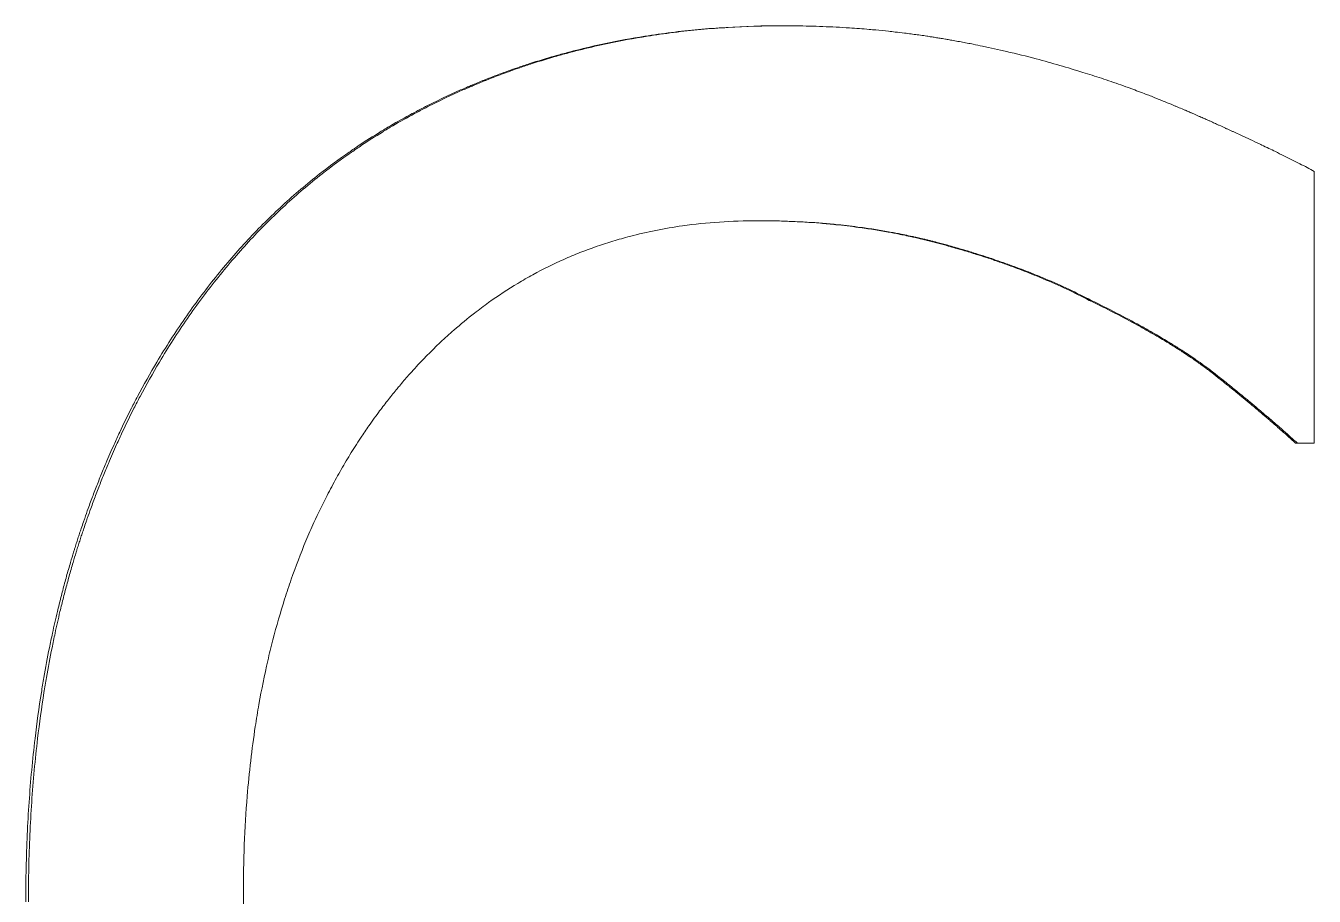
# Model space of a CAD drawing. Header units: millimetres. Extents: x 0 to 8410, y 0 to 5940.
# Drawn here: x 473.483 to 475.384, y 4860.46 to 4861.744 of the extents above; entities that cross this region are included whole.
import ezdxf

# ---------------------------------------------------------------- set-up
doc = ezdxf.new("R2010")
doc.units = ezdxf.units.MM
doc.header["$LTSCALE"] = 10
doc.layers.add('가시적인 것(ISO)', color=3, linetype='Continuous', lineweight=5, true_color=0x00ff00)

msp = doc.modelspace()

# ---------------------------------------------------------------- linework, layer by layer
at = {"layer": '가시적인 것(ISO)'}
for p, q in [((475.3844, 4861.5296), (475.3844, 4861.1285)), ((474.5661, 4861.4567), (474.5629, 4861.4567)), ((475.0553, 4861.3392), (475.0526, 4861.3392)), ((475.357, 4861.1285), (475.3844, 4861.1285))]:
    msp.add_line(p, q, dxfattribs=at)
for points, knots in [([(473.7874, 4861.402), (473.8031, 4861.4202), (473.8195, 4861.4378), (473.8364, 4861.4546), (473.8534, 4861.4715), (473.871, 4861.4876), (473.8892, 4861.5031), (473.8983, 4861.5108), (473.9075, 4861.5184), (473.9169, 4861.5258), (473.9311, 4861.5368), (473.9456, 4861.5475), (473.9604, 4861.5578), (473.9653, 4861.5612), (473.9703, 4861.5646), (473.9753, 4861.568), (473.9854, 4861.5746), (473.9956, 4861.5812), (474.006, 4861.5875), (474.0111, 4861.5907), (474.0164, 4861.5938), (474.0216, 4861.5969), (474.0321, 4861.603), (474.0428, 4861.609), (474.0537, 4861.6149), (474.0591, 4861.6178), (474.0645, 4861.6206), (474.07, 4861.6235), (474.0783, 4861.6277), (474.0866, 4861.6318), (474.0951, 4861.6359), (474.0979, 4861.6372), (474.1007, 4861.6386), (474.1035, 4861.6399), (474.1078, 4861.6419), (474.112, 4861.6438), (474.1163, 4861.6458), (474.1177, 4861.6464), (474.1192, 4861.6471), (474.1206, 4861.6477), (474.1235, 4861.649), (474.1264, 4861.6503), (474.1292, 4861.6515), (474.1307, 4861.6521), (474.1321, 4861.6528), (474.1336, 4861.6534), (474.1358, 4861.6543), (474.1379, 4861.6553), (474.1401, 4861.6562), (474.1423, 4861.6571), (474.1445, 4861.658), (474.1467, 4861.6589), (474.1496, 4861.6601), (474.1525, 4861.6613), (474.1555, 4861.6625), (474.1569, 4861.6631), (474.1584, 4861.6637), (474.1599, 4861.6643), (474.1643, 4861.6661), (474.1687, 4861.6678), (474.1731, 4861.6695), (474.1761, 4861.6706), (474.1791, 4861.6718), (474.182, 4861.6729), (474.1909, 4861.6762), (474.1999, 4861.6794), (474.2089, 4861.6825), (474.2149, 4861.6846), (474.221, 4861.6866), (474.227, 4861.6885), (474.2392, 4861.6925), (474.2514, 4861.6962), (474.2637, 4861.6997), (474.2699, 4861.7014), (474.2761, 4861.7031), (474.2823, 4861.7048), (474.2947, 4861.7081), (474.3072, 4861.7112), (474.3198, 4861.7141), (474.3262, 4861.7155), (474.3325, 4861.7169), (474.3389, 4861.7182), (474.3579, 4861.7223), (474.3772, 4861.7258), (474.3968, 4861.7289), (474.4098, 4861.731), (474.4229, 4861.7328), (474.4361, 4861.7345), (474.4625, 4861.7378), (474.4894, 4861.7403), (474.5166, 4861.7419), (474.5438, 4861.7436), (474.5715, 4861.7444), (474.5995, 4861.7444)], [0, 0, 0, 0, 0.166667, 0.166667, 0.166667, 0.333333, 0.333333, 0.333333, 0.416667, 0.416667, 0.416667, 0.541667, 0.541667, 0.541667, 0.583333, 0.583333, 0.583333, 0.666667, 0.666667, 0.666667, 0.708333, 0.708333, 0.708333, 0.791667, 0.791667, 0.791667, 0.833333, 0.833333, 0.833333, 0.895833, 0.895833, 0.895833, 0.916667, 0.916667, 0.916667, 0.947917, 0.947917, 0.947917, 0.958333, 0.958333, 0.958333, 0.979167, 0.979167, 0.979167, 0.989583, 0.989583, 0.989583, 1.005208, 1.005208, 1.005208, 1.020833, 1.020833, 1.020833, 1.041667, 1.041667, 1.041667, 1.052083, 1.052083, 1.052083, 1.083333, 1.083333, 1.083333, 1.104167, 1.104167, 1.104167, 1.166667, 1.166667, 1.166667, 1.208333, 1.208333, 1.208333, 1.291667, 1.291667, 1.291667, 1.333333, 1.333333, 1.333333, 1.416667, 1.416667, 1.416667, 1.458333, 1.458333, 1.458333, 1.583333, 1.583333, 1.583333, 1.666667, 1.666667, 1.666667, 1.833333, 1.833333, 1.833333, 2, 2, 2, 2]), ([(473.7911, 4861.402), (473.8068, 4861.4202), (473.8231, 4861.4378), (473.84, 4861.4546), (473.857, 4861.4715), (473.8746, 4861.4876), (473.8928, 4861.5031), (473.9018, 4861.5108), (473.9111, 4861.5184), (473.9205, 4861.5258), (473.9346, 4861.5368), (473.9491, 4861.5475), (473.9639, 4861.5578), (473.9689, 4861.5612), (473.9739, 4861.5646), (473.9789, 4861.568), (473.9889, 4861.5746), (473.9991, 4861.5812), (474.0095, 4861.5875), (474.0146, 4861.5907), (474.0199, 4861.5938), (474.0251, 4861.5969), (474.0356, 4861.603), (474.0463, 4861.609), (474.0571, 4861.6149), (474.0626, 4861.6178), (474.068, 4861.6206), (474.0735, 4861.6235), (474.0818, 4861.6277), (474.0901, 4861.6318), (474.0985, 4861.6359), (474.1013, 4861.6372), (474.1041, 4861.6386), (474.107, 4861.6399), (474.1112, 4861.6419), (474.1155, 4861.6438), (474.1197, 4861.6458), (474.1212, 4861.6464), (474.1226, 4861.6471), (474.124, 4861.6477), (474.1269, 4861.649), (474.1298, 4861.6503), (474.1327, 4861.6515), (474.1341, 4861.6521), (474.1356, 4861.6528), (474.137, 4861.6534), (474.1392, 4861.6543), (474.1414, 4861.6553), (474.1435, 4861.6562), (474.1457, 4861.6571), (474.1479, 4861.658), (474.1501, 4861.6589), (474.153, 4861.6601), (474.1559, 4861.6613), (474.1589, 4861.6625), (474.1603, 4861.6631), (474.1618, 4861.6637), (474.1633, 4861.6643), (474.1677, 4861.6661), (474.1721, 4861.6678), (474.1765, 4861.6695), (474.1795, 4861.6706), (474.1825, 4861.6718), (474.1854, 4861.6729), (474.1943, 4861.6762), (474.2033, 4861.6794), (474.2123, 4861.6825), (474.2183, 4861.6846), (474.2243, 4861.6866), (474.2304, 4861.6885), (474.2425, 4861.6925), (474.2547, 4861.6962), (474.2671, 4861.6997), (474.2732, 4861.7014), (474.2794, 4861.7031), (474.2856, 4861.7048), (474.298, 4861.7081), (474.3105, 4861.7112), (474.3231, 4861.7141), (474.3294, 4861.7155), (474.3358, 4861.7169), (474.3421, 4861.7182), (474.3612, 4861.7223), (474.3805, 4861.7258), (474.4, 4861.7289), (474.413, 4861.731), (474.4261, 4861.7328), (474.4393, 4861.7345), (474.4657, 4861.7378), (474.4926, 4861.7403), (474.5198, 4861.7419), (474.546, 4861.7435), (474.5726, 4861.7443), (474.5995, 4861.7444)], [0, 0, 0, 0, 0.166667, 0.166667, 0.166667, 0.333333, 0.333333, 0.333333, 0.416667, 0.416667, 0.416667, 0.541667, 0.541667, 0.541667, 0.583333, 0.583333, 0.583333, 0.666667, 0.666667, 0.666667, 0.708333, 0.708333, 0.708333, 0.791667, 0.791667, 0.791667, 0.833333, 0.833333, 0.833333, 0.895833, 0.895833, 0.895833, 0.916667, 0.916667, 0.916667, 0.947917, 0.947917, 0.947917, 0.958333, 0.958333, 0.958333, 0.979167, 0.979167, 0.979167, 0.989583, 0.989583, 0.989583, 1.005208, 1.005208, 1.005208, 1.020833, 1.020833, 1.020833, 1.041667, 1.041667, 1.041667, 1.052083, 1.052083, 1.052083, 1.083333, 1.083333, 1.083333, 1.104167, 1.104167, 1.104167, 1.166667, 1.166667, 1.166667, 1.208333, 1.208333, 1.208333, 1.291667, 1.291667, 1.291667, 1.333333, 1.333333, 1.333333, 1.416667, 1.416667, 1.416667, 1.458333, 1.458333, 1.458333, 1.583333, 1.583333, 1.583333, 1.666667, 1.666667, 1.666667, 1.833333, 1.833333, 1.833333, 1.993851, 1.993851, 1.993851, 1.993851]), ([(474.5995, 4861.7444), (474.613, 4861.7444), (474.6264, 4861.7442), (474.6397, 4861.7439), (474.6529, 4861.7436), (474.6661, 4861.743), (474.6792, 4861.7424), (474.6857, 4861.742), (474.6923, 4861.7417), (474.6987, 4861.7412), (474.7085, 4861.7406), (474.7182, 4861.7399), (474.7278, 4861.739), (474.731, 4861.7388), (474.7342, 4861.7385), (474.7374, 4861.7382), (474.7438, 4861.7376), (474.7501, 4861.737), (474.7565, 4861.7363), (474.7596, 4861.736), (474.7628, 4861.7356), (474.7659, 4861.7352), (474.7707, 4861.7347), (474.7754, 4861.7341), (474.7801, 4861.7336), (474.7817, 4861.7334), (474.7832, 4861.7332), (474.7848, 4861.733), (474.7879, 4861.7326), (474.7911, 4861.7322), (474.7942, 4861.7317), (474.7957, 4861.7315), (474.7973, 4861.7313), (474.7988, 4861.7311), (474.802, 4861.7307), (474.8051, 4861.7302), (474.8082, 4861.7298), (474.8097, 4861.7295), (474.8113, 4861.7293), (474.8128, 4861.7291), (474.8151, 4861.7287), (474.8174, 4861.7284), (474.8197, 4861.728), (474.8205, 4861.7279), (474.8213, 4861.7278), (474.8221, 4861.7277), (474.8232, 4861.7275), (474.8244, 4861.7273), (474.8255, 4861.7271), (474.8267, 4861.7269), (474.8278, 4861.7267), (474.829, 4861.7265), (474.8301, 4861.7264), (474.8313, 4861.7262), (474.8324, 4861.726), (474.8336, 4861.7258), (474.8347, 4861.7256), (474.8359, 4861.7254), (474.8374, 4861.7251), (474.8389, 4861.7249), (474.8405, 4861.7246), (474.8412, 4861.7245), (474.842, 4861.7244), (474.8427, 4861.7242), (474.845, 4861.7238), (474.8473, 4861.7234), (474.8496, 4861.723), (474.8511, 4861.7228), (474.8527, 4861.7225), (474.8542, 4861.7222), (474.8572, 4861.7217), (474.8602, 4861.7211), (474.8633, 4861.7205), (474.8648, 4861.7203), (474.8663, 4861.72), (474.8678, 4861.7197), (474.8708, 4861.7191), (474.8739, 4861.7185), (474.8769, 4861.718), (474.8784, 4861.7177), (474.8799, 4861.7174), (474.8814, 4861.7171), (474.8859, 4861.7162), (474.8904, 4861.7153), (474.8949, 4861.7143), (474.8979, 4861.7137), (474.9009, 4861.7131), (474.9038, 4861.7124), (474.9098, 4861.7112), (474.9157, 4861.7098), (474.9217, 4861.7085), (474.9246, 4861.7078), (474.9276, 4861.7072), (474.9305, 4861.7065), (474.9453, 4861.703), (474.9599, 4861.6994), (474.9744, 4861.6956), (474.9975, 4861.6894), (475.0204, 4861.6827), (475.0428, 4861.6755)], [0, 0, 0, 0, 0.166667, 0.166667, 0.166667, 0.333333, 0.333333, 0.333333, 0.416667, 0.416667, 0.416667, 0.541667, 0.541667, 0.541667, 0.583333, 0.583333, 0.583333, 0.666667, 0.666667, 0.666667, 0.708333, 0.708333, 0.708333, 0.770833, 0.770833, 0.770833, 0.791667, 0.791667, 0.791667, 0.833333, 0.833333, 0.833333, 0.854167, 0.854167, 0.854167, 0.895833, 0.895833, 0.895833, 0.916667, 0.916667, 0.916667, 0.947917, 0.947917, 0.947917, 0.958333, 0.958333, 0.958333, 0.973958, 0.973958, 0.973958, 0.989583, 0.989583, 0.989583, 1.005208, 1.005208, 1.005208, 1.020833, 1.020833, 1.020833, 1.041667, 1.041667, 1.041667, 1.052083, 1.052083, 1.052083, 1.083333, 1.083333, 1.083333, 1.104167, 1.104167, 1.104167, 1.145833, 1.145833, 1.145833, 1.166667, 1.166667, 1.166667, 1.208333, 1.208333, 1.208333, 1.229167, 1.229167, 1.229167, 1.291667, 1.291667, 1.291667, 1.333333, 1.333333, 1.333333, 1.416667, 1.416667, 1.416667, 1.458333, 1.458333, 1.458333, 1.666667, 1.666667, 1.666667, 2, 2, 2, 2]), ([(475.0428, 4861.6755), (475.0519, 4861.6728), (475.0612, 4861.6699), (475.0706, 4861.6669), (475.08, 4861.6638), (475.0895, 4861.6605), (475.0993, 4861.6571), (475.1041, 4861.6553), (475.1091, 4861.6536), (475.114, 4861.6517), (475.1214, 4861.649), (475.129, 4861.6462), (475.1366, 4861.6432), (475.1391, 4861.6423), (475.1417, 4861.6413), (475.1442, 4861.6403), (475.1493, 4861.6383), (475.1545, 4861.6362), (475.1597, 4861.6341), (475.1623, 4861.633), (475.1649, 4861.632), (475.1675, 4861.6309), (475.1715, 4861.6293), (475.1754, 4861.6277), (475.1794, 4861.626), (475.1807, 4861.6254), (475.182, 4861.6249), (475.1834, 4861.6243), (475.186, 4861.6232), (475.1887, 4861.6221), (475.1914, 4861.6209), (475.1927, 4861.6204), (475.1941, 4861.6198), (475.1954, 4861.6192), (475.1974, 4861.6183), (475.1995, 4861.6175), (475.2015, 4861.6166), (475.2022, 4861.6163), (475.2029, 4861.616), (475.2035, 4861.6157), (475.2049, 4861.6151), (475.2062, 4861.6145), (475.2076, 4861.6139), (475.2083, 4861.6136), (475.209, 4861.6133), (475.2097, 4861.613), (475.211, 4861.6124), (475.2124, 4861.6118), (475.2138, 4861.6112), (475.2144, 4861.6109), (475.2151, 4861.6106), (475.2158, 4861.6103), (475.2168, 4861.6099), (475.2179, 4861.6094), (475.2189, 4861.6089), (475.2199, 4861.6085), (475.221, 4861.608), (475.222, 4861.6076), (475.223, 4861.6071), (475.2241, 4861.6066), (475.2251, 4861.6062), (475.2262, 4861.6057), (475.2272, 4861.6052), (475.2282, 4861.6048), (475.2296, 4861.6042), (475.231, 4861.6036), (475.2323, 4861.6029), (475.233, 4861.6026), (475.2337, 4861.6023), (475.2343, 4861.602), (475.2364, 4861.6011), (475.2384, 4861.6002), (475.2404, 4861.5993), (475.2417, 4861.5987), (475.2431, 4861.5981), (475.2444, 4861.5975), (475.2471, 4861.5963), (475.2497, 4861.5951), (475.2523, 4861.5939), (475.2536, 4861.5933), (475.2549, 4861.5927), (475.2562, 4861.5921), (475.2588, 4861.5909), (475.2613, 4861.5898), (475.2639, 4861.5886), (475.2652, 4861.588), (475.2664, 4861.5874), (475.2677, 4861.5868), (475.2715, 4861.5851), (475.2752, 4861.5834), (475.2789, 4861.5817), (475.2813, 4861.5805), (475.2838, 4861.5794), (475.2862, 4861.5783), (475.291, 4861.576), (475.2957, 4861.5738), (475.3003, 4861.5716), (475.3027, 4861.5705), (475.305, 4861.5694), (475.3072, 4861.5683), (475.314, 4861.5651), (475.3207, 4861.5619), (475.3271, 4861.5588), (475.3313, 4861.5567), (475.3355, 4861.5546), (475.3396, 4861.5526), (475.3478, 4861.5486), (475.3556, 4861.5446), (475.3631, 4861.5408), (475.3706, 4861.537), (475.3777, 4861.5333), (475.3844, 4861.5296)], [0, 0, 0, 0, 0.166667, 0.166667, 0.166667, 0.333333, 0.333333, 0.333333, 0.416667, 0.416667, 0.416667, 0.541667, 0.541667, 0.541667, 0.583333, 0.583333, 0.583333, 0.666667, 0.666667, 0.666667, 0.708333, 0.708333, 0.708333, 0.770833, 0.770833, 0.770833, 0.791667, 0.791667, 0.791667, 0.833333, 0.833333, 0.833333, 0.854167, 0.854167, 0.854167, 0.885417, 0.885417, 0.885417, 0.895833, 0.895833, 0.895833, 0.916667, 0.916667, 0.916667, 0.927083, 0.927083, 0.927083, 0.947917, 0.947917, 0.947917, 0.958333, 0.958333, 0.958333, 0.973958, 0.973958, 0.973958, 0.989583, 0.989583, 0.989583, 1.005208, 1.005208, 1.005208, 1.020833, 1.020833, 1.020833, 1.041667, 1.041667, 1.041667, 1.052083, 1.052083, 1.052083, 1.083333, 1.083333, 1.083333, 1.104167, 1.104167, 1.104167, 1.145833, 1.145833, 1.145833, 1.166667, 1.166667, 1.166667, 1.208333, 1.208333, 1.208333, 1.229167, 1.229167, 1.229167, 1.291667, 1.291667, 1.291667, 1.333333, 1.333333, 1.333333, 1.416667, 1.416667, 1.416667, 1.458333, 1.458333, 1.458333, 1.583333, 1.583333, 1.583333, 1.666667, 1.666667, 1.666667, 1.833333, 1.833333, 1.833333, 2, 2, 2, 2]), ([(474.5629, 4861.4567), (474.5249, 4861.4567), (474.4881, 4861.4542), (474.4525, 4861.4492), (474.4259, 4861.4454), (474.3999, 4861.4402), (474.3747, 4861.4336), (474.3663, 4861.4314), (474.3579, 4861.4291), (474.3497, 4861.4266), (474.3331, 4861.4215), (474.3169, 4861.4159), (474.301, 4861.4096), (474.2931, 4861.4064), (474.2852, 4861.4031), (474.2774, 4861.3997), (474.2618, 4861.3928), (474.2465, 4861.3852), (474.2316, 4861.3771), (474.2241, 4861.373), (474.2167, 4861.3687), (474.2094, 4861.3643), (474.1947, 4861.3555), (474.1803, 4861.3461), (474.1663, 4861.3361), (474.1593, 4861.331), (474.1523, 4861.3258), (474.1455, 4861.3205), (474.1352, 4861.3125), (474.125, 4861.3041), (474.1151, 4861.2954), (474.1118, 4861.2925), (474.1085, 4861.2896), (474.1052, 4861.2866), (474.0986, 4861.2806), (474.0921, 4861.2745), (474.0857, 4861.2682), (474.0825, 4861.265), (474.0793, 4861.2619), (474.0762, 4861.2586), (474.0698, 4861.2522), (474.0636, 4861.2456), (474.0574, 4861.2389), (474.0543, 4861.2355), (474.0512, 4861.2321), (474.0482, 4861.2286), (474.0436, 4861.2234), (474.0391, 4861.2181), (474.0346, 4861.2128), (474.0331, 4861.211), (474.0316, 4861.2092), (474.0301, 4861.2074), (474.0279, 4861.2047), (474.0257, 4861.202), (474.0235, 4861.1992), (474.0212, 4861.1964), (474.019, 4861.1937), (474.0169, 4861.1909), (474.0147, 4861.1881), (474.0125, 4861.1852), (474.0103, 4861.1824), (474.0082, 4861.1796), (474.006, 4861.1767), (474.0039, 4861.1739), (474.0011, 4861.17), (473.9982, 4861.1662), (473.9955, 4861.1623), (473.9941, 4861.1604), (473.9927, 4861.1584), (473.9913, 4861.1565), (473.9872, 4861.1506), (473.9832, 4861.1447), (473.9792, 4861.1387), (473.9765, 4861.1348), (473.9739, 4861.1308), (473.9713, 4861.1267), (473.9661, 4861.1187), (473.961, 4861.1105), (473.9561, 4861.1022), (473.9536, 4861.0981), (473.9512, 4861.0939), (473.9488, 4861.0897), (473.944, 4861.0814), (473.9393, 4861.0729), (473.9347, 4861.0643), (473.9324, 4861.06), (473.9301, 4861.0557), (473.9279, 4861.0513), (473.9212, 4861.0383), (473.9148, 4861.025), (473.9086, 4861.0115), (473.9046, 4861.0025), (473.9006, 4860.9934), (473.8967, 4860.9842), (473.889, 4860.9658), (473.8818, 4860.947), (473.8751, 4860.9277), (473.8717, 4860.9181), (473.8684, 4860.9083), (473.8653, 4860.8985), (473.8591, 4860.8788), (473.8533, 4860.8587), (473.848, 4860.8382), (473.8454, 4860.828), (473.8428, 4860.8176), (473.8404, 4860.8072), (473.8356, 4860.7862), (473.8313, 4860.7649), (473.8274, 4860.7431), (473.8255, 4860.7323), (473.8237, 4860.7213), (473.822, 4860.7102), (473.817, 4860.6769), (473.813, 4860.6427), (473.8101, 4860.6076), (473.8063, 4860.5607), (473.8044, 4860.5122), (473.8044, 4860.462)], [0, 0, 0, 0, 0.166667, 0.166667, 0.166667, 0.291667, 0.291667, 0.291667, 0.333333, 0.333333, 0.333333, 0.416667, 0.416667, 0.416667, 0.458333, 0.458333, 0.458333, 0.541667, 0.541667, 0.541667, 0.583333, 0.583333, 0.583333, 0.666667, 0.666667, 0.666667, 0.708333, 0.708333, 0.708333, 0.770833, 0.770833, 0.770833, 0.791667, 0.791667, 0.791667, 0.833333, 0.833333, 0.833333, 0.854167, 0.854167, 0.854167, 0.895833, 0.895833, 0.895833, 0.916667, 0.916667, 0.916667, 0.947917, 0.947917, 0.947917, 0.958333, 0.958333, 0.958333, 0.973958, 0.973958, 0.973958, 0.989583, 0.989583, 0.989583, 1.005208, 1.005208, 1.005208, 1.020833, 1.020833, 1.020833, 1.041667, 1.041667, 1.041667, 1.052083, 1.052083, 1.052083, 1.083333, 1.083333, 1.083333, 1.104167, 1.104167, 1.104167, 1.145833, 1.145833, 1.145833, 1.166667, 1.166667, 1.166667, 1.208333, 1.208333, 1.208333, 1.229167, 1.229167, 1.229167, 1.291667, 1.291667, 1.291667, 1.333333, 1.333333, 1.333333, 1.416667, 1.416667, 1.416667, 1.458333, 1.458333, 1.458333, 1.541667, 1.541667, 1.541667, 1.583333, 1.583333, 1.583333, 1.666667, 1.666667, 1.666667, 1.708333, 1.708333, 1.708333, 1.833333, 1.833333, 1.833333, 2, 2, 2, 2]), ([(475.0526, 4861.3392), (475.0418, 4861.3448), (475.0307, 4861.3503), (475.0194, 4861.3556), (475.008, 4861.3609), (474.9965, 4861.3661), (474.9846, 4861.3711), (474.9787, 4861.3736), (474.9727, 4861.376), (474.9667, 4861.3784), (474.9576, 4861.3821), (474.9484, 4861.3856), (474.939, 4861.389), (474.9359, 4861.3902), (474.9328, 4861.3913), (474.9296, 4861.3924), (474.9233, 4861.3947), (474.917, 4861.3969), (474.9105, 4861.3991), (474.9073, 4861.4002), (474.9041, 4861.4013), (474.9008, 4861.4023), (474.896, 4861.4039), (474.8911, 4861.4055), (474.8861, 4861.4071), (474.8845, 4861.4076), (474.8828, 4861.4081), (474.8812, 4861.4086), (474.8778, 4861.4096), (474.8745, 4861.4107), (474.8712, 4861.4117), (474.8695, 4861.4122), (474.8678, 4861.4127), (474.8662, 4861.4132), (474.8636, 4861.4139), (474.8611, 4861.4147), (474.8586, 4861.4154), (474.8577, 4861.4156), (474.8569, 4861.4159), (474.856, 4861.4161), (474.8543, 4861.4166), (474.8526, 4861.4171), (474.8509, 4861.4176), (474.8501, 4861.4178), (474.8492, 4861.4181), (474.8484, 4861.4183), (474.8467, 4861.4188), (474.845, 4861.4193), (474.8432, 4861.4198), (474.8424, 4861.42), (474.8415, 4861.4202), (474.8407, 4861.4205), (474.8394, 4861.4208), (474.8381, 4861.4212), (474.8368, 4861.4215), (474.8355, 4861.4219), (474.8342, 4861.4222), (474.8329, 4861.4226), (474.8316, 4861.4229), (474.8303, 4861.4233), (474.829, 4861.4236), (474.8277, 4861.424), (474.8264, 4861.4243), (474.8251, 4861.4247), (474.8234, 4861.4251), (474.8216, 4861.4256), (474.8199, 4861.426), (474.819, 4861.4262), (474.8181, 4861.4265), (474.8173, 4861.4267), (474.8155, 4861.4271), (474.8138, 4861.4276), (474.812, 4861.428), (474.8111, 4861.4282), (474.8102, 4861.4284), (474.8094, 4861.4286), (474.8076, 4861.4291), (474.8059, 4861.4295), (474.8041, 4861.4299), (474.8032, 4861.4301), (474.8023, 4861.4303), (474.8015, 4861.4305), (474.7988, 4861.4311), (474.7962, 4861.4317), (474.7935, 4861.4323), (474.7917, 4861.4327), (474.79, 4861.4331), (474.7882, 4861.4335), (474.7846, 4861.4343), (474.7811, 4861.435), (474.7775, 4861.4358), (474.7757, 4861.4361), (474.7739, 4861.4365), (474.7721, 4861.4369), (474.7668, 4861.4379), (474.7614, 4861.439), (474.7559, 4861.4399), (474.7523, 4861.4406), (474.7487, 4861.4412), (474.7451, 4861.4419), (474.7378, 4861.4431), (474.7305, 4861.4443), (474.7232, 4861.4453), (474.7195, 4861.4459), (474.7158, 4861.4464), (474.7121, 4861.4469), (474.701, 4861.4484), (474.6899, 4861.4498), (474.6786, 4861.4509), (474.6711, 4861.4517), (474.6635, 4861.4524), (474.6559, 4861.453), (474.6408, 4861.4542), (474.6254, 4861.4552), (474.6099, 4861.4558), (474.5944, 4861.4564), (474.5788, 4861.4567), (474.5629, 4861.4567)], [0, 0, 0, 0, 0.166667, 0.166667, 0.166667, 0.333333, 0.333333, 0.333333, 0.416667, 0.416667, 0.416667, 0.541667, 0.541667, 0.541667, 0.583333, 0.583333, 0.583333, 0.666667, 0.666667, 0.666667, 0.708333, 0.708333, 0.708333, 0.770833, 0.770833, 0.770833, 0.791667, 0.791667, 0.791667, 0.833333, 0.833333, 0.833333, 0.854167, 0.854167, 0.854167, 0.885417, 0.885417, 0.885417, 0.895833, 0.895833, 0.895833, 0.916667, 0.916667, 0.916667, 0.927083, 0.927083, 0.927083, 0.947917, 0.947917, 0.947917, 0.958333, 0.958333, 0.958333, 0.973958, 0.973958, 0.973958, 0.989583, 0.989583, 0.989583, 1.005208, 1.005208, 1.005208, 1.020833, 1.020833, 1.020833, 1.041667, 1.041667, 1.041667, 1.052083, 1.052083, 1.052083, 1.072917, 1.072917, 1.072917, 1.083333, 1.083333, 1.083333, 1.104167, 1.104167, 1.104167, 1.114583, 1.114583, 1.114583, 1.145833, 1.145833, 1.145833, 1.166667, 1.166667, 1.166667, 1.208333, 1.208333, 1.208333, 1.229167, 1.229167, 1.229167, 1.291667, 1.291667, 1.291667, 1.333333, 1.333333, 1.333333, 1.416667, 1.416667, 1.416667, 1.458333, 1.458333, 1.458333, 1.583333, 1.583333, 1.583333, 1.666667, 1.666667, 1.666667, 1.833333, 1.833333, 1.833333, 2, 2, 2, 2]), ([(475.0553, 4861.3392), (475.0445, 4861.3448), (475.0335, 4861.3503), (475.0222, 4861.3556), (475.0109, 4861.3609), (474.9993, 4861.3661), (474.9875, 4861.3711), (474.9815, 4861.3736), (474.9756, 4861.376), (474.9695, 4861.3784), (474.9605, 4861.3821), (474.9512, 4861.3856), (474.9419, 4861.389), (474.9388, 4861.3902), (474.9356, 4861.3913), (474.9325, 4861.3924), (474.9262, 4861.3947), (474.9198, 4861.3969), (474.9134, 4861.3991), (474.9102, 4861.4002), (474.907, 4861.4013), (474.9037, 4861.4023), (474.8989, 4861.4039), (474.894, 4861.4055), (474.889, 4861.4071), (474.8874, 4861.4076), (474.8857, 4861.4081), (474.8841, 4861.4086), (474.8808, 4861.4096), (474.8774, 4861.4107), (474.8741, 4861.4117), (474.8724, 4861.4122), (474.8707, 4861.4127), (474.8691, 4861.4132), (474.8666, 4861.4139), (474.864, 4861.4147), (474.8615, 4861.4154), (474.8606, 4861.4156), (474.8598, 4861.4159), (474.859, 4861.4161), (474.8573, 4861.4166), (474.8556, 4861.4171), (474.8539, 4861.4176), (474.853, 4861.4178), (474.8522, 4861.4181), (474.8513, 4861.4183), (474.8496, 4861.4188), (474.8479, 4861.4193), (474.8462, 4861.4198), (474.8453, 4861.42), (474.8445, 4861.4202), (474.8436, 4861.4205), (474.8423, 4861.4208), (474.841, 4861.4212), (474.8397, 4861.4215), (474.8384, 4861.4219), (474.8371, 4861.4222), (474.8358, 4861.4226), (474.8345, 4861.4229), (474.8332, 4861.4233), (474.8319, 4861.4236), (474.8306, 4861.424), (474.8293, 4861.4243), (474.828, 4861.4247), (474.8263, 4861.4251), (474.8246, 4861.4256), (474.8228, 4861.426), (474.8219, 4861.4262), (474.8211, 4861.4265), (474.8202, 4861.4267), (474.8185, 4861.4271), (474.8167, 4861.4276), (474.815, 4861.428), (474.8141, 4861.4282), (474.8132, 4861.4284), (474.8123, 4861.4286), (474.8106, 4861.4291), (474.8088, 4861.4295), (474.8071, 4861.4299), (474.8062, 4861.4301), (474.8053, 4861.4303), (474.8044, 4861.4305), (474.8018, 4861.4311), (474.7991, 4861.4317), (474.7965, 4861.4323), (474.7947, 4861.4327), (474.7929, 4861.4331), (474.7912, 4861.4335), (474.7876, 4861.4343), (474.784, 4861.435), (474.7805, 4861.4358), (474.7787, 4861.4361), (474.7769, 4861.4365), (474.7751, 4861.4369), (474.7697, 4861.4379), (474.7644, 4861.439), (474.7589, 4861.4399), (474.7553, 4861.4406), (474.7517, 4861.4412), (474.7481, 4861.4419), (474.7408, 4861.4431), (474.7335, 4861.4443), (474.7262, 4861.4453), (474.7225, 4861.4459), (474.7188, 4861.4464), (474.7151, 4861.4469), (474.7041, 4861.4484), (474.6929, 4861.4498), (474.6816, 4861.4509), (474.6741, 4861.4517), (474.6666, 4861.4524), (474.659, 4861.453), (474.6438, 4861.4542), (474.6285, 4861.4552), (474.613, 4861.4558), (474.5975, 4861.4564), (474.5819, 4861.4567), (474.5661, 4861.4567)], [0, 0, 0, 0, 0.166667, 0.166667, 0.166667, 0.333333, 0.333333, 0.333333, 0.416667, 0.416667, 0.416667, 0.541667, 0.541667, 0.541667, 0.583333, 0.583333, 0.583333, 0.666667, 0.666667, 0.666667, 0.708333, 0.708333, 0.708333, 0.770833, 0.770833, 0.770833, 0.791667, 0.791667, 0.791667, 0.833333, 0.833333, 0.833333, 0.854167, 0.854167, 0.854167, 0.885417, 0.885417, 0.885417, 0.895833, 0.895833, 0.895833, 0.916667, 0.916667, 0.916667, 0.927083, 0.927083, 0.927083, 0.947917, 0.947917, 0.947917, 0.958333, 0.958333, 0.958333, 0.973958, 0.973958, 0.973958, 0.989583, 0.989583, 0.989583, 1.005208, 1.005208, 1.005208, 1.020833, 1.020833, 1.020833, 1.041667, 1.041667, 1.041667, 1.052083, 1.052083, 1.052083, 1.072917, 1.072917, 1.072917, 1.083333, 1.083333, 1.083333, 1.104167, 1.104167, 1.104167, 1.114583, 1.114583, 1.114583, 1.145833, 1.145833, 1.145833, 1.166667, 1.166667, 1.166667, 1.208333, 1.208333, 1.208333, 1.229167, 1.229167, 1.229167, 1.291667, 1.291667, 1.291667, 1.333333, 1.333333, 1.333333, 1.416667, 1.416667, 1.416667, 1.458333, 1.458333, 1.458333, 1.583333, 1.583333, 1.583333, 1.666667, 1.666667, 1.666667, 1.833333, 1.833333, 1.833333, 2, 2, 2, 2]), ([(473.4834, 4860.4519), (473.4834, 4860.4854), (473.4841, 4860.5184), (473.4855, 4860.5507), (473.487, 4860.5831), (473.4892, 4860.6149), (473.4921, 4860.6461), (473.4935, 4860.6617), (473.4952, 4860.6772), (473.497, 4860.6925), (473.4997, 4860.7155), (473.5028, 4860.7381), (473.5064, 4860.7604), (473.5076, 4860.7679), (473.5088, 4860.7753), (473.5101, 4860.7827), (473.5126, 4860.7974), (473.5153, 4860.812), (473.5182, 4860.8264), (473.5197, 4860.8336), (473.5212, 4860.8408), (473.5227, 4860.848), (473.5251, 4860.8587), (473.5275, 4860.8693), (473.53, 4860.8799), (473.5309, 4860.8834), (473.5317, 4860.8869), (473.5326, 4860.8904), (473.5343, 4860.8974), (473.5361, 4860.9044), (473.5379, 4860.9113), (473.5388, 4860.9148), (473.5397, 4860.9183), (473.5407, 4860.9217), (473.5425, 4860.9286), (473.5444, 4860.9355), (473.5464, 4860.9423), (473.5474, 4860.9457), (473.5484, 4860.9491), (473.5494, 4860.9525), (473.5509, 4860.9576), (473.5524, 4860.9627), (473.5539, 4860.9677), (473.5545, 4860.9694), (473.555, 4860.9711), (473.5555, 4860.9727), (473.5563, 4860.9753), (473.5571, 4860.9778), (473.5579, 4860.9803), (473.5587, 4860.9828), (473.5595, 4860.9853), (473.5603, 4860.9878), (473.5611, 4860.9903), (473.5619, 4860.9928), (473.5627, 4860.9953), (473.5636, 4860.9978), (473.5644, 4861.0002), (473.5652, 4861.0027), (473.5663, 4861.006), (473.5675, 4861.0093), (473.5686, 4861.0126), (473.5692, 4861.0142), (473.5697, 4861.0159), (473.5703, 4861.0175), (473.572, 4861.0224), (473.5737, 4861.0273), (473.5755, 4861.0321), (473.5767, 4861.0354), (473.5778, 4861.0386), (473.579, 4861.0418), (473.5814, 4861.0483), (473.5838, 4861.0547), (473.5863, 4861.061), (473.5875, 4861.0642), (473.5888, 4861.0674), (473.59, 4861.0706), (473.5925, 4861.0769), (473.5951, 4861.0832), (473.5976, 4861.0894), (473.5989, 4861.0925), (473.6002, 4861.0956), (473.6015, 4861.0987), (473.6055, 4861.108), (473.6095, 4861.1172), (473.6136, 4861.1264), (473.6163, 4861.1325), (473.6191, 4861.1385), (473.6219, 4861.1445), (473.6275, 4861.1565), (473.6333, 4861.1683), (473.6393, 4861.18), (473.6422, 4861.1859), (473.6452, 4861.1917), (473.6483, 4861.1974), (473.6574, 4861.2147), (473.667, 4861.2317), (473.6768, 4861.2482), (473.6834, 4861.2593), (473.6901, 4861.2702), (473.697, 4861.2809), (473.7108, 4861.3024), (473.7252, 4861.3232), (473.7403, 4861.3434), (473.7554, 4861.3636), (473.7711, 4861.3831), (473.7874, 4861.402)], [0, 0, 0, 0, 0.166667, 0.166667, 0.166667, 0.333333, 0.333333, 0.333333, 0.416667, 0.416667, 0.416667, 0.541667, 0.541667, 0.541667, 0.583333, 0.583333, 0.583333, 0.666667, 0.666667, 0.666667, 0.708333, 0.708333, 0.708333, 0.770833, 0.770833, 0.770833, 0.791667, 0.791667, 0.791667, 0.833333, 0.833333, 0.833333, 0.854167, 0.854167, 0.854167, 0.895833, 0.895833, 0.895833, 0.916667, 0.916667, 0.916667, 0.947917, 0.947917, 0.947917, 0.958333, 0.958333, 0.958333, 0.973958, 0.973958, 0.973958, 0.989583, 0.989583, 0.989583, 1.005208, 1.005208, 1.005208, 1.020833, 1.020833, 1.020833, 1.041667, 1.041667, 1.041667, 1.052083, 1.052083, 1.052083, 1.083333, 1.083333, 1.083333, 1.104167, 1.104167, 1.104167, 1.145833, 1.145833, 1.145833, 1.166667, 1.166667, 1.166667, 1.208333, 1.208333, 1.208333, 1.229167, 1.229167, 1.229167, 1.291667, 1.291667, 1.291667, 1.333333, 1.333333, 1.333333, 1.416667, 1.416667, 1.416667, 1.458333, 1.458333, 1.458333, 1.583333, 1.583333, 1.583333, 1.666667, 1.666667, 1.666667, 1.833333, 1.833333, 1.833333, 2, 2, 2, 2]), ([(473.4872, 4860.4519), (473.4872, 4860.4854), (473.488, 4860.5184), (473.4894, 4860.5507), (473.4909, 4860.5831), (473.493, 4860.6149), (473.4959, 4860.6461), (473.4974, 4860.6617), (473.499, 4860.6772), (473.5008, 4860.6925), (473.5036, 4860.7155), (473.5067, 4860.7381), (473.5102, 4860.7604), (473.5114, 4860.7679), (473.5126, 4860.7753), (473.5139, 4860.7827), (473.5165, 4860.7974), (473.5192, 4860.812), (473.5221, 4860.8264), (473.5235, 4860.8336), (473.525, 4860.8408), (473.5266, 4860.848), (473.5289, 4860.8587), (473.5313, 4860.8693), (473.5338, 4860.8799), (473.5347, 4860.8834), (473.5355, 4860.8869), (473.5364, 4860.8904), (473.5381, 4860.8974), (473.5399, 4860.9044), (473.5417, 4860.9113), (473.5426, 4860.9148), (473.5436, 4860.9183), (473.5445, 4860.9217), (473.5463, 4860.9286), (473.5483, 4860.9355), (473.5502, 4860.9423), (473.5512, 4860.9457), (473.5522, 4860.9491), (473.5532, 4860.9525), (473.5547, 4860.9576), (473.5562, 4860.9627), (473.5578, 4860.9677), (473.5583, 4860.9694), (473.5588, 4860.9711), (473.5593, 4860.9727), (473.5601, 4860.9753), (473.5609, 4860.9778), (473.5617, 4860.9803), (473.5625, 4860.9828), (473.5633, 4860.9853), (473.5641, 4860.9878), (473.5649, 4860.9903), (473.5657, 4860.9928), (473.5666, 4860.9953), (473.5674, 4860.9978), (473.5682, 4861.0002), (473.569, 4861.0027), (473.5701, 4861.006), (473.5713, 4861.0093), (473.5724, 4861.0126), (473.573, 4861.0142), (473.5735, 4861.0159), (473.5741, 4861.0175), (473.5758, 4861.0224), (473.5775, 4861.0273), (473.5793, 4861.0321), (473.5805, 4861.0354), (473.5817, 4861.0386), (473.5828, 4861.0418), (473.5852, 4861.0483), (473.5876, 4861.0547), (473.5901, 4861.061), (473.5913, 4861.0642), (473.5926, 4861.0674), (473.5938, 4861.0706), (473.5963, 4861.0769), (473.5988, 4861.0832), (473.6014, 4861.0894), (473.6027, 4861.0925), (473.604, 4861.0956), (473.6053, 4861.0987), (473.6092, 4861.108), (473.6133, 4861.1172), (473.6174, 4861.1264), (473.6201, 4861.1325), (473.6229, 4861.1385), (473.6257, 4861.1445), (473.6313, 4861.1565), (473.6371, 4861.1683), (473.643, 4861.18), (473.646, 4861.1859), (473.649, 4861.1917), (473.652, 4861.1974), (473.6612, 4861.2147), (473.6707, 4861.2317), (473.6806, 4861.2482), (473.6871, 4861.2593), (473.6939, 4861.2702), (473.7008, 4861.2809), (473.7145, 4861.3024), (473.7289, 4861.3232), (473.744, 4861.3434), (473.7591, 4861.3636), (473.7747, 4861.3831), (473.7911, 4861.402)], [0, 0, 0, 0, 0.166667, 0.166667, 0.166667, 0.333333, 0.333333, 0.333333, 0.416667, 0.416667, 0.416667, 0.541667, 0.541667, 0.541667, 0.583333, 0.583333, 0.583333, 0.666667, 0.666667, 0.666667, 0.708333, 0.708333, 0.708333, 0.770833, 0.770833, 0.770833, 0.791667, 0.791667, 0.791667, 0.833333, 0.833333, 0.833333, 0.854167, 0.854167, 0.854167, 0.895833, 0.895833, 0.895833, 0.916667, 0.916667, 0.916667, 0.947917, 0.947917, 0.947917, 0.958333, 0.958333, 0.958333, 0.973958, 0.973958, 0.973958, 0.989583, 0.989583, 0.989583, 1.005208, 1.005208, 1.005208, 1.020833, 1.020833, 1.020833, 1.041667, 1.041667, 1.041667, 1.052083, 1.052083, 1.052083, 1.083333, 1.083333, 1.083333, 1.104167, 1.104167, 1.104167, 1.145833, 1.145833, 1.145833, 1.166667, 1.166667, 1.166667, 1.208333, 1.208333, 1.208333, 1.229167, 1.229167, 1.229167, 1.291667, 1.291667, 1.291667, 1.333333, 1.333333, 1.333333, 1.416667, 1.416667, 1.416667, 1.458333, 1.458333, 1.458333, 1.583333, 1.583333, 1.583333, 1.666667, 1.666667, 1.666667, 1.833333, 1.833333, 1.833333, 2, 2, 2, 2]), ([(475.357, 4861.1285), (475.3503, 4861.1346), (475.3435, 4861.1406), (475.3367, 4861.1466), (475.3316, 4861.1511), (475.3265, 4861.1556), (475.3214, 4861.16), (475.3197, 4861.1615), (475.318, 4861.1629), (475.3163, 4861.1644), (475.3128, 4861.1674), (475.3094, 4861.1703), (475.306, 4861.1732), (475.3042, 4861.1747), (475.3025, 4861.1761), (475.3008, 4861.1776), (475.2974, 4861.1805), (475.2939, 4861.1834), (475.2905, 4861.1863), (475.2887, 4861.1877), (475.287, 4861.1892), (475.2853, 4861.1906), (475.2818, 4861.1935), (475.2783, 4861.1963), (475.2749, 4861.1992), (475.2731, 4861.2006), (475.2714, 4861.202), (475.2697, 4861.2035), (475.267, 4861.2056), (475.2644, 4861.2077), (475.2618, 4861.2098), (475.2609, 4861.2105), (475.2601, 4861.2112), (475.2592, 4861.2119), (475.2574, 4861.2134), (475.2557, 4861.2148), (475.2539, 4861.2162), (475.2531, 4861.2169), (475.2522, 4861.2176), (475.2513, 4861.2183), (475.25, 4861.2193), (475.2487, 4861.2204), (475.2474, 4861.2214), (475.2469, 4861.2218), (475.2465, 4861.2221), (475.2461, 4861.2225), (475.2452, 4861.2232), (475.2443, 4861.2238), (475.2434, 4861.2245), (475.243, 4861.2249), (475.2425, 4861.2252), (475.2421, 4861.2256), (475.2414, 4861.2261), (475.2408, 4861.2266), (475.2401, 4861.2271), (475.2395, 4861.2277), (475.2388, 4861.2282), (475.2382, 4861.2287), (475.2375, 4861.2292), (475.2368, 4861.2297), (475.2362, 4861.2303), (475.2355, 4861.2308), (475.2349, 4861.2313), (475.2342, 4861.2318), (475.2335, 4861.2323), (475.2329, 4861.2329), (475.2322, 4861.2334), (475.2315, 4861.2339), (475.2309, 4861.2344), (475.2302, 4861.2349), (475.2295, 4861.2354), (475.2289, 4861.236), (475.2282, 4861.2365), (475.2275, 4861.237), (475.2268, 4861.2375), (475.2261, 4861.238), (475.2252, 4861.2387), (475.2243, 4861.2394), (475.2233, 4861.2401), (475.2229, 4861.2405), (475.2224, 4861.2408), (475.2219, 4861.2412), (475.221, 4861.2419), (475.22, 4861.2426), (475.2191, 4861.2433), (475.2186, 4861.2436), (475.2181, 4861.244), (475.2176, 4861.2443), (475.2162, 4861.2454), (475.2147, 4861.2464), (475.2132, 4861.2475), (475.2122, 4861.2482), (475.2112, 4861.2489), (475.2102, 4861.2496), (475.2082, 4861.251), (475.2062, 4861.2524), (475.2041, 4861.2538), (475.2031, 4861.2545), (475.202, 4861.2553), (475.201, 4861.256), (475.1978, 4861.2581), (475.1946, 4861.2603), (475.1913, 4861.2624), (475.1891, 4861.2638), (475.1869, 4861.2653), (475.1846, 4861.2667), (475.1801, 4861.2696), (475.1755, 4861.2725), (475.1707, 4861.2754), (475.1683, 4861.2769), (475.1659, 4861.2784), (475.1635, 4861.2798), (475.1561, 4861.2842), (475.1485, 4861.2887), (475.1406, 4861.2932), (475.1354, 4861.2962), (475.13, 4861.2992), (475.1245, 4861.3022), (475.1135, 4861.3082), (475.102, 4861.3143), (475.09, 4861.3205), (475.078, 4861.3267), (475.0655, 4861.3329), (475.0526, 4861.3392)], [0, 0, 0, 0, 0.166667, 0.166667, 0.166667, 0.291667, 0.291667, 0.291667, 0.333333, 0.333333, 0.333333, 0.416667, 0.416667, 0.416667, 0.458333, 0.458333, 0.458333, 0.541667, 0.541667, 0.541667, 0.583333, 0.583333, 0.583333, 0.666667, 0.666667, 0.666667, 0.708333, 0.708333, 0.708333, 0.770833, 0.770833, 0.770833, 0.791667, 0.791667, 0.791667, 0.833333, 0.833333, 0.833333, 0.854167, 0.854167, 0.854167, 0.885417, 0.885417, 0.885417, 0.895833, 0.895833, 0.895833, 0.916667, 0.916667, 0.916667, 0.927083, 0.927083, 0.927083, 0.942708, 0.942708, 0.942708, 0.958333, 0.958333, 0.958333, 0.973958, 0.973958, 0.973958, 0.989583, 0.989583, 0.989583, 1.005208, 1.005208, 1.005208, 1.020833, 1.020833, 1.020833, 1.036458, 1.036458, 1.036458, 1.052083, 1.052083, 1.052083, 1.072917, 1.072917, 1.072917, 1.083333, 1.083333, 1.083333, 1.104167, 1.104167, 1.104167, 1.114583, 1.114583, 1.114583, 1.145833, 1.145833, 1.145833, 1.166667, 1.166667, 1.166667, 1.208333, 1.208333, 1.208333, 1.229167, 1.229167, 1.229167, 1.291667, 1.291667, 1.291667, 1.333333, 1.333333, 1.333333, 1.416667, 1.416667, 1.416667, 1.458333, 1.458333, 1.458333, 1.583333, 1.583333, 1.583333, 1.666667, 1.666667, 1.666667, 1.833333, 1.833333, 1.833333, 2, 2, 2, 2]), ([(475.3596, 4861.1285), (475.3529, 4861.1346), (475.3461, 4861.1406), (475.3393, 4861.1466), (475.3342, 4861.1511), (475.3291, 4861.1556), (475.324, 4861.16), (475.3223, 4861.1615), (475.3206, 4861.1629), (475.3189, 4861.1644), (475.3154, 4861.1674), (475.312, 4861.1703), (475.3086, 4861.1732), (475.3069, 4861.1747), (475.3051, 4861.1761), (475.3034, 4861.1776), (475.3, 4861.1805), (475.2965, 4861.1834), (475.2931, 4861.1863), (475.2914, 4861.1877), (475.2896, 4861.1892), (475.2879, 4861.1906), (475.2844, 4861.1935), (475.281, 4861.1963), (475.2775, 4861.1992), (475.2758, 4861.2006), (475.274, 4861.202), (475.2723, 4861.2035), (475.2697, 4861.2056), (475.2671, 4861.2077), (475.2645, 4861.2098), (475.2636, 4861.2105), (475.2627, 4861.2112), (475.2618, 4861.2119), (475.2601, 4861.2134), (475.2583, 4861.2148), (475.2566, 4861.2162), (475.2557, 4861.2169), (475.2548, 4861.2176), (475.254, 4861.2183), (475.2527, 4861.2193), (475.2513, 4861.2204), (475.25, 4861.2214), (475.2496, 4861.2218), (475.2492, 4861.2221), (475.2487, 4861.2225), (475.2478, 4861.2232), (475.247, 4861.2238), (475.2461, 4861.2245), (475.2456, 4861.2249), (475.2452, 4861.2252), (475.2448, 4861.2256), (475.2441, 4861.2261), (475.2434, 4861.2266), (475.2428, 4861.2271), (475.2421, 4861.2277), (475.2415, 4861.2282), (475.2408, 4861.2287), (475.2402, 4861.2292), (475.2395, 4861.2297), (475.2388, 4861.2303), (475.2382, 4861.2308), (475.2375, 4861.2313), (475.2369, 4861.2318), (475.2362, 4861.2323), (475.2355, 4861.2329), (475.2349, 4861.2334), (475.2342, 4861.2339), (475.2335, 4861.2344), (475.2329, 4861.2349), (475.2322, 4861.2354), (475.2315, 4861.236), (475.2308, 4861.2365), (475.2302, 4861.237), (475.2295, 4861.2375), (475.2288, 4861.238), (475.2279, 4861.2387), (475.2269, 4861.2394), (475.226, 4861.2401), (475.2255, 4861.2405), (475.2251, 4861.2408), (475.2246, 4861.2412), (475.2236, 4861.2419), (475.2227, 4861.2426), (475.2217, 4861.2433), (475.2213, 4861.2436), (475.2208, 4861.244), (475.2203, 4861.2443), (475.2188, 4861.2454), (475.2174, 4861.2464), (475.2159, 4861.2475), (475.2149, 4861.2482), (475.2139, 4861.2489), (475.2129, 4861.2496), (475.2109, 4861.251), (475.2089, 4861.2524), (475.2068, 4861.2538), (475.2057, 4861.2545), (475.2047, 4861.2553), (475.2037, 4861.256), (475.2005, 4861.2581), (475.1973, 4861.2603), (475.194, 4861.2624), (475.1918, 4861.2638), (475.1896, 4861.2653), (475.1873, 4861.2667), (475.1828, 4861.2696), (475.1782, 4861.2725), (475.1734, 4861.2754), (475.171, 4861.2769), (475.1686, 4861.2784), (475.1662, 4861.2798), (475.1588, 4861.2842), (475.1512, 4861.2887), (475.1434, 4861.2932), (475.1381, 4861.2962), (475.1327, 4861.2992), (475.1272, 4861.3022), (475.1162, 4861.3082), (475.1047, 4861.3143), (475.0928, 4861.3205), (475.0808, 4861.3267), (475.0683, 4861.3329), (475.0553, 4861.3392)], [0, 0, 0, 0, 0.166667, 0.166667, 0.166667, 0.291667, 0.291667, 0.291667, 0.333333, 0.333333, 0.333333, 0.416667, 0.416667, 0.416667, 0.458333, 0.458333, 0.458333, 0.541667, 0.541667, 0.541667, 0.583333, 0.583333, 0.583333, 0.666667, 0.666667, 0.666667, 0.708333, 0.708333, 0.708333, 0.770833, 0.770833, 0.770833, 0.791667, 0.791667, 0.791667, 0.833333, 0.833333, 0.833333, 0.854167, 0.854167, 0.854167, 0.885417, 0.885417, 0.885417, 0.895833, 0.895833, 0.895833, 0.916667, 0.916667, 0.916667, 0.927083, 0.927083, 0.927083, 0.942708, 0.942708, 0.942708, 0.958333, 0.958333, 0.958333, 0.973958, 0.973958, 0.973958, 0.989583, 0.989583, 0.989583, 1.005208, 1.005208, 1.005208, 1.020833, 1.020833, 1.020833, 1.036458, 1.036458, 1.036458, 1.052083, 1.052083, 1.052083, 1.072917, 1.072917, 1.072917, 1.083333, 1.083333, 1.083333, 1.104167, 1.104167, 1.104167, 1.114583, 1.114583, 1.114583, 1.145833, 1.145833, 1.145833, 1.166667, 1.166667, 1.166667, 1.208333, 1.208333, 1.208333, 1.229167, 1.229167, 1.229167, 1.291667, 1.291667, 1.291667, 1.333333, 1.333333, 1.333333, 1.416667, 1.416667, 1.416667, 1.458333, 1.458333, 1.458333, 1.583333, 1.583333, 1.583333, 1.666667, 1.666667, 1.666667, 1.833333, 1.833333, 1.833333, 2, 2, 2, 2]), ([(473.8044, 4860.462), (473.8044, 4860.4341), (473.8049, 4860.4067), (473.8059, 4860.38), (473.8069, 4860.3532), (473.8084, 4860.3271), (473.8105, 4860.3015), (473.8115, 4860.2887), (473.8126, 4860.276), (473.8139, 4860.2635), (473.8158, 4860.2448), (473.818, 4860.2264), (473.8204, 4860.2083), (473.8213, 4860.2022), (473.8221, 4860.1962), (473.823, 4860.1903), (473.8248, 4860.1783), (473.8267, 4860.1666), (473.8287, 4860.1549), (473.8297, 4860.1491), (473.8308, 4860.1433), (473.8318, 4860.1376), (473.8335, 4860.129), (473.8351, 4860.1205), (473.8369, 4860.112), (473.8375, 4860.1092), (473.8381, 4860.1064), (473.8387, 4860.1036), (473.8399, 4860.098), (473.8411, 4860.0924), (473.8424, 4860.0869), (473.843, 4860.0841), (473.8437, 4860.0814), (473.8443, 4860.0786), (473.8456, 4860.0732), (473.8469, 4860.0677), (473.8483, 4860.0623), (473.849, 4860.0596), (473.8497, 4860.0569), (473.8504, 4860.0542), (473.8514, 4860.0502), (473.8525, 4860.0461), (473.8536, 4860.0422), (473.8539, 4860.0408), (473.8543, 4860.0395), (473.8547, 4860.0382), (473.8552, 4860.0362), (473.8558, 4860.0342), (473.8563, 4860.0322), (473.8569, 4860.0302), (473.8574, 4860.0283), (473.858, 4860.0263), (473.8586, 4860.0243), (473.8591, 4860.0224), (473.8597, 4860.0204), (473.8603, 4860.0184), (473.8609, 4860.0165), (473.8614, 4860.0145), (473.8622, 4860.0119), (473.863, 4860.0093), (473.8638, 4860.0068), (473.8642, 4860.0055), (473.8646, 4860.0042), (473.865, 4860.0029), (473.8662, 4859.999), (473.8674, 4859.9952), (473.8686, 4859.9914), (473.8694, 4859.9888), (473.8702, 4859.9863), (473.8711, 4859.9837), (473.8727, 4859.9787), (473.8744, 4859.9736), (473.8762, 4859.9687), (473.877, 4859.9662), (473.8779, 4859.9637), (473.8788, 4859.9612), (473.8805, 4859.9562), (473.8823, 4859.9513), (473.8841, 4859.9464), (473.885, 4859.944), (473.8859, 4859.9415), (473.8868, 4859.9391), (473.8896, 4859.9318), (473.8924, 4859.9246), (473.8953, 4859.9174), (473.8972, 4859.9127), (473.8992, 4859.908), (473.9011, 4859.9033), (473.9051, 4859.8939), (473.9092, 4859.8847), (473.9134, 4859.8755), (473.9155, 4859.871), (473.9176, 4859.8665), (473.9197, 4859.862), (473.9305, 4859.8396), (473.942, 4859.818), (473.9541, 4859.7973), (473.9736, 4859.7641), (473.995, 4859.7331), (474.0182, 4859.7043)], [0, 0, 0, 0, 0.166667, 0.166667, 0.166667, 0.333333, 0.333333, 0.333333, 0.416667, 0.416667, 0.416667, 0.541667, 0.541667, 0.541667, 0.583333, 0.583333, 0.583333, 0.666667, 0.666667, 0.666667, 0.708333, 0.708333, 0.708333, 0.770833, 0.770833, 0.770833, 0.791667, 0.791667, 0.791667, 0.833333, 0.833333, 0.833333, 0.854167, 0.854167, 0.854167, 0.895833, 0.895833, 0.895833, 0.916667, 0.916667, 0.916667, 0.947917, 0.947917, 0.947917, 0.958333, 0.958333, 0.958333, 0.973958, 0.973958, 0.973958, 0.989583, 0.989583, 0.989583, 1.005208, 1.005208, 1.005208, 1.020833, 1.020833, 1.020833, 1.041667, 1.041667, 1.041667, 1.052083, 1.052083, 1.052083, 1.083333, 1.083333, 1.083333, 1.104167, 1.104167, 1.104167, 1.145833, 1.145833, 1.145833, 1.166667, 1.166667, 1.166667, 1.208333, 1.208333, 1.208333, 1.229167, 1.229167, 1.229167, 1.291667, 1.291667, 1.291667, 1.333333, 1.333333, 1.333333, 1.416667, 1.416667, 1.416667, 1.458333, 1.458333, 1.458333, 1.666667, 1.666667, 1.666667, 2, 2, 2, 2])]:
    msp.add_open_spline(points, degree=3, knots=knots, dxfattribs=at)

doc.saveas('drawing.dxf')
